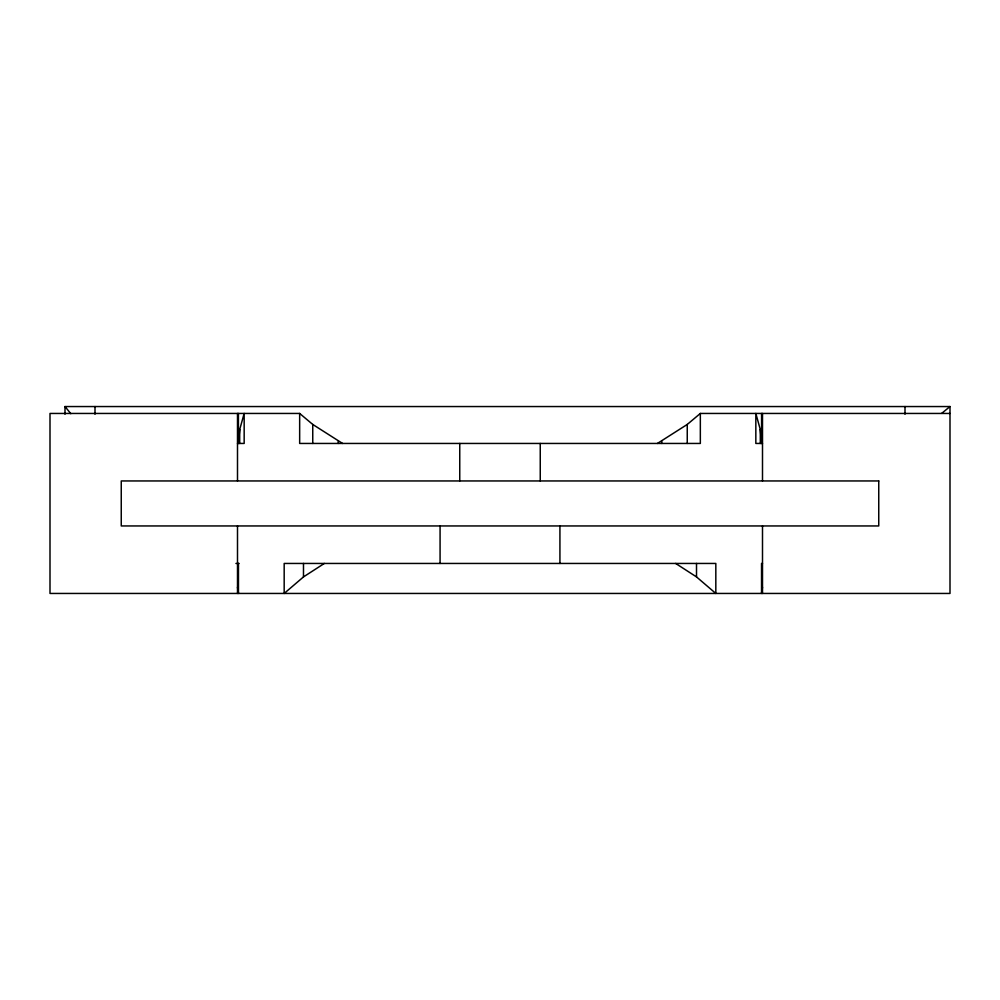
<?xml version="1.0" encoding="UTF-8"?>
<svg xmlns="http://www.w3.org/2000/svg" width="1000" height="1000" viewBox="0 0 1000 1000"><rect width="100%" height="100%" fill="white"/><g stroke="black" fill="none" stroke-linecap="round" stroke-linejoin="round"><path stroke-width="1.5" d="M762.5 587.2L761.538 593.45L761.538 563.45L762.5 563.45M324.325 563.45L303.488 576.912L284.175 593.45L284.175 563.45L715.825 563.45L715.825 593.45L696.513 576.912L675.675 563.45M657.425 443.45L687.25 424.45L700.337 413.45L950 413.45M941.712 413.35L950 406.55L950 593.45L50 593.45L50 413.45L299.662 413.45L312.75 424.45L342.575 443.45M65 414.237L65 406.55L950 406.55M238.412 429.6L239.688 429.6L244.163 413.45L244.163 443.45L237.5 443.45M761.587 429.6L760.312 429.6L755.837 413.45L755.837 443.45L762.5 443.45M235.938 563.45L239.062 563.45M65 406.55L70.812 413.688M237.5 587.2L238.463 593.45L238.463 563.45M905 406.55L905 414.237M762.5 413.45L762.5 480.95M762.5 525.95L762.5 593.45M761.587 413.45L761.587 443.45L760.312 429.6L760.312 443.45M700.337 413.45L700.337 443.45L299.662 443.45L299.662 413.45M696.513 563.45L696.513 576.912M687.25 424.45L687.25 443.45M661.737 441.238L661.737 443.45M559.925 525.95L559.925 563.45M540.25 443.45L540.25 480.95M459.75 443.45L459.75 480.95M440.075 525.95L440.075 563.45M338.263 441.238L338.263 443.45M312.75 424.45L312.75 443.45M303.488 563.45L303.488 576.912M239.688 443.45L239.688 429.6L238.412 443.45L238.412 413.45M237.5 413.45L237.5 480.95M237.5 525.95L237.5 593.45M95 406.55L95 414.237M878.75 480.95L121.25 480.95L121.25 525.95L878.75 525.95L878.75 480.95"/></g></svg>
